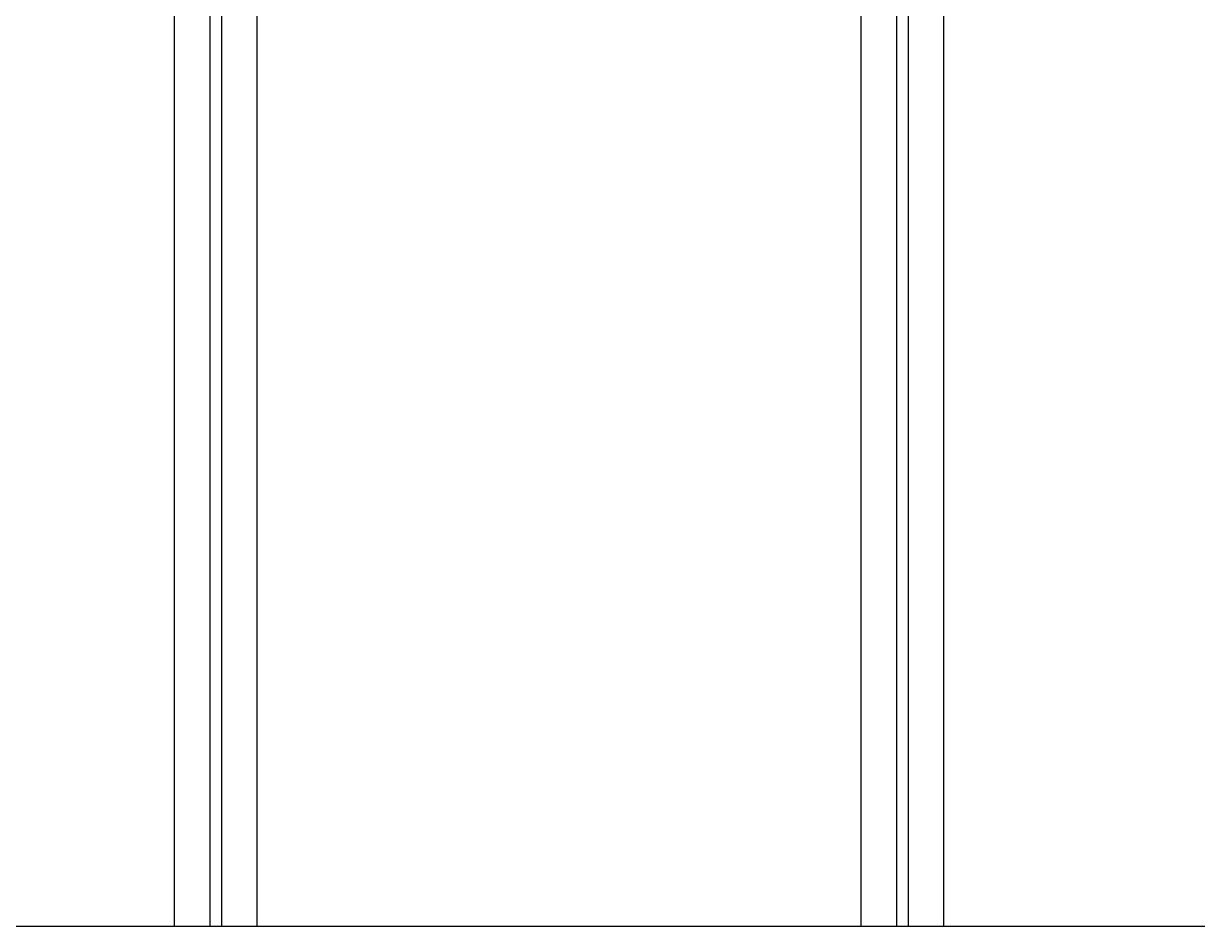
# Model space of a CAD drawing. Header units: millimetres. Extents: x 45 to 545, y -265 to -129.
# Drawn here: x 83.87 to 133.46, y -246.12 to -207.99 of the extents above; entities that cross this region are included whole.
import ezdxf

# ---------------------------------------------------------------- set-up
doc = ezdxf.new("R2010")
doc.units = ezdxf.units.MM
doc.layers.add('F.Cu', color=241, linetype='CONTINUOUS', true_color=0xe27299)
doc.layers.add('User.4', color=31, linetype='CONTINUOUS', true_color=0xd8c852)

msp = doc.modelspace()

# ---------------------------------------------------------------- linework, layer by layer
at = {"layer": 'F.Cu', "linetype": 'CONTINUOUS'}
for p, q in [((91.75, -205.625), (91.75, -246.125)), ((92.25, -246.125), (92.25, -205.625)), ((120.75, -205.625), (120.75, -246.125)), ((121.25, -246.125), (121.25, -205.625)), ((91.75, -246.125), (63.25, -246.125)), ((120.75, -246.125), (92.25, -246.125)), ((149.75, -246.125), (121.25, -246.125))]:
    msp.add_line(p, q, dxfattribs=at)
at = {"layer": 'User.4', "linetype": 'CONTINUOUS'}
for p, q in [((90.25, -246.125), (90.25, -164.125)), ((93.75, -246.125), (93.75, -164.125)), ((119.25, -246.125), (119.25, -164.125)), ((122.75, -246.125), (122.75, -164.125)), ((90.25, -246.125), (64.75, -246.125)), ((93.75, -246.125), (90.25, -246.125)), ((119.25, -246.125), (93.75, -246.125)), ((122.75, -246.125), (119.25, -246.125)), ((148.25, -246.125), (122.75, -246.125))]:
    msp.add_line(p, q, dxfattribs=at)

doc.saveas('drawing.dxf')
